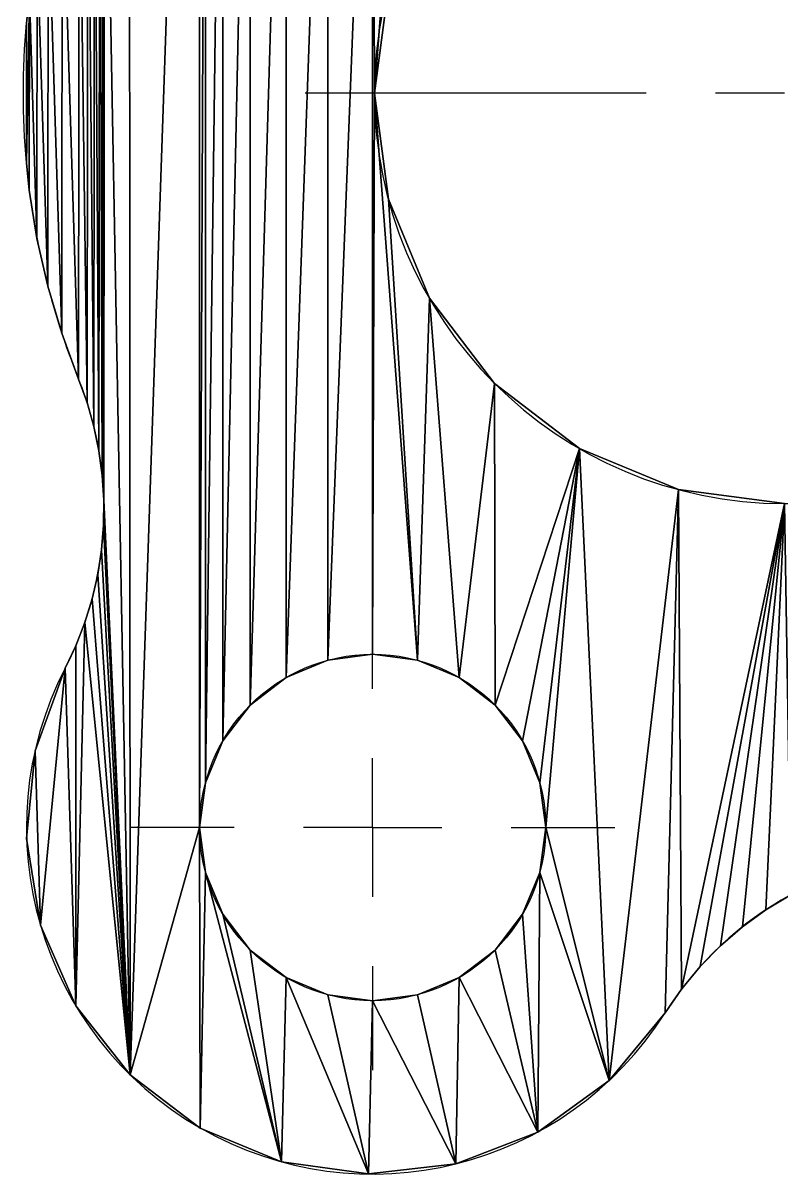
# Model space of a CAD drawing. Header units: inches. Extents: x 403 to 754, y 850 to 935.
# Drawn here: x 404.33 to 432.17, y 852.12 to 894.31 of the extents above; entities that cross this region are included whole.
import ezdxf

# ---------------------------------------------------------------- set-up
doc = ezdxf.new("R2010")
doc.units = ezdxf.units.IN
doc.header["$MEASUREMENT"] = 0
doc.layers.get('0').update_dxf_attribs({"true_color": 0xff5454})
doc.layers.add('INSPECTION_DIMENSIONS', color=7, linetype='Continuous', true_color=0xffffff)

# ---------------------------------------------------------------- blocks, each defined once
blk = doc.blocks.new('SW_CENTERMARKSYMBOL_1')
at = {"layer": 'INSPECTION_DIMENSIONS'}
for p, q in [((-5.08, 0), (-17.5895, 0)), ((0, 0), (-2.54, 0))]:
    blk.add_line(p, q, dxfattribs=at)
blk = doc.blocks.new('SW_CENTERMARKSYMBOL_16')
at = {"layer": 'INSPECTION_DIMENSIONS'}
for p, q in [((0, 5.08), (0, 8.89)), ((0, 0), (0, 2.54)), ((-5.08, 0), (-8.89, 0)), ((0, 0), (-2.54, 0)), ((0, 0), (0, -2.54)), ((0, 0), (2.54, 0)), ((5.08, 0), (8.89, 0)), ((0, -5.08), (0, -8.89))]:
    blk.add_line(p, q, dxfattribs=at)
blk = doc.blocks.new('Group_1')
for p, q in [((0.132, 37.061, 10), (0.132, 42.19, 10)), ((0.132, 37.061), (0.132, 42.19)), ((0.132, 42.19, 10), (0.132, 42.19)), ((12.89, 39.624, 10), (12.89, 39.624)), ((0.132, 37.061, 10), (0.132, 37.061)), ((0.227, 36.069, 10), (0.227, 36.069)), ((13.403, 35.729, 10), (13.403, 35.729)), ((0.513, 34.297, 10), (0.513, 34.297)), ((0.911, 32.546, 10), (0.911, 32.546)), ((14.907, 32.099, 10), (14.907, 32.099)), ((1.422, 30.825, 10), (1.422, 30.825)), ((2.041, 29.14, 10), (2.041, 29.14)), ((17.298, 28.982, 10), (17.298, 28.982)), ((2.353, 28.283, 10), (2.353, 28.283)), ((2.602, 27.405, 10), (2.602, 27.405)), ((20.415, 26.591, 10), (20.415, 26.591)), ((2.788, 26.512, 10), (2.788, 26.512)), ((2.909, 25.608, 10), (2.909, 25.608)), ((24.045, 25.087, 10), (24.045, 25.087)), ((2.965, 24.697, 10), (2.965, 24.697)), ((2.956, 23.785, 10), (2.956, 23.785)), ((2.88, 22.876, 10), (2.88, 22.876)), ((2.74, 21.974, 10), (2.74, 21.974)), ((2.536, 21.085, 10), (2.536, 21.085)), ((2.268, 20.213, 10), (2.268, 20.213)), ((1.938, 19.362, 10), (1.938, 19.362)), ((12.827, 19.05, 10), (12.827, 19.05)), ((11.183, 18.834, 10), (11.183, 18.834)), ((14.47, 18.834, 10), (14.47, 18.834)), ((1.548, 18.538, 10), (1.548, 18.538)), ((9.652, 18.199, 10), (9.652, 18.199)), ((16.002, 18.199, 10), (16.002, 18.199)), ((8.337, 17.19, 10), (8.337, 17.19)), ((17.317, 17.19, 10), (17.317, 17.19)), ((7.328, 15.875, 10), (7.328, 15.875)), ((18.326, 15.875, 10), (18.326, 15.875)), ((0.442, 15.509, 10), (0.442, 15.509)), ((6.693, 14.344, 10), (6.693, 14.344)), ((18.961, 14.344, 10), (18.961, 14.344)), ((6.477, 12.7, 10), (6.477, 12.7)), ((19.177, 12.7, 10), (19.177, 12.7)), ((0.133, 12.3, 10), (0.133, 12.3)), ((6.693, 11.056, 10), (6.693, 11.056)), ((18.961, 11.056, 10), (18.961, 11.056)), ((7.328, 9.525, 10), (7.328, 9.525)), ((18.326, 9.525, 10), (18.326, 9.525)), ((27.252, 9.685), (27.252, 9.685, 10)), ((0.643, 9.116, 10), (0.643, 9.116)), ((26.391, 9.059), (26.391, 9.059, 10)), ((8.337, 8.21, 10), (8.337, 8.21)), ((17.317, 8.21, 10), (17.317, 8.21)), ((25.586, 8.363), (25.586, 8.363, 10)), ((24.841, 7.601), (24.841, 7.601, 10)), ((9.652, 7.201, 10), (9.652, 7.201)), ((16.002, 7.201, 10), (16.002, 7.201)), ((24.163, 6.78), (24.163, 6.78, 10)), ((11.183, 6.566, 10), (11.183, 6.566)), ((12.827, 6.35, 10), (12.827, 6.35)), ((14.47, 6.566, 10), (14.47, 6.566)), ((1.938, 6.164, 10), (1.938, 6.164)), ((23.557, 5.906), (23.557, 5.906, 10)), ((3.935, 3.632), (3.935, 3.632, 10)), ((21.5, 3.423), (21.5, 3.423, 10)), ((6.505, 1.685), (6.505, 1.685, 10)), ((18.884, 1.538), (18.884, 1.538, 10)), ((9.482, 0.448), (9.482, 0.448, 10)), ((12.675, 0.001), (12.675, 0.001, 10)), ((15.878, 0.372), (15.878, 0.372, 10))]:
    blk.add_line(p, q)
for centre in [(12.827, 12.7, 10), (12.827, 12.7)]:
    blk.add_circle(centre, 6.35)
for centre in [(27.94, 39.624, 10), (27.94, 39.624)]:
    blk.add_arc(centre, 15.05, 90, 270)
at = {"color": 7, "true_color": 0xffffff}
for centre, radius, start, end in [((27.94, 39.624), 27.94, 174.7283, 185.2667), ((27.94, 39.624, 10), 27.94, 185.2667, 202.0377), ((27.94, 39.624), 27.94, 185.2667, 202.0377), ((-9.731, 24.375, 10), 12.7, 332.6353, 22.0377), ((-9.731, 24.375), 12.7, 332.6353, 22.0377), ((12.827, 12.7, 10), 12.7, 152.6353, 327.6561), ((12.827, 12.7), 12.7, 152.6353, 327.6561), ((34.286, -0.889, 10), 12.7, 90, 147.6561), ((34.286, -0.889), 12.7, 90, 147.6561)]:
    blk.add_arc(centre, radius, start, end, dxfattribs=at)
at = {"layer": 'INSPECTION_DIMENSIONS'}
for name, p in [('SW_CENTERMARKSYMBOL_1', (27.94, 39.624)), ('SW_CENTERMARKSYMBOL_16', (12.827, 12.7))]:
    blk.add_blockref(name, p, dxfattribs=at)
mesh = blk.add_polyface()
corners = [(3.935, 3.632, 10), (2.994, 54.621, 10), (3.9, 75.708, 10), (6.459, 77.663, 10), (6.477, 12.7, 10), (6.477, 66.675, 10), (6.693, 65.031, 10), (6.693, 14.344, 10), (7.328, 63.5, 10), (7.328, 15.875, 10), (8.337, 62.185, 10), (8.337, 17.19, 10), (9.652, 61.176, 10), (9.652, 18.199, 10), (11.183, 60.541, 10), (6.693, 68.319, 10), (9.427, 78.912, 10), (6.525, 67.036, 10), (7.328, 69.85, 10), (8.337, 71.165, 10), (9.652, 72.174, 10), (12.615, 79.373, 10), (0.234, 43.231, 10), (0.132, 37.061, 10), (0.132, 42.19, 10), (0.227, 36.069, 10), (0.513, 34.297, 10), (0.523, 45.003, 10), (0.911, 32.546, 10), (0.925, 46.753, 10), (1.422, 30.825, 10), (1.438, 48.473, 10), (2.041, 29.14, 10), (2.061, 50.157, 10), (2.353, 28.283, 10), (2.376, 51.018, 10), (2.602, 27.405, 10), (2.628, 51.899, 10), (2.788, 26.512, 10), (2.815, 52.797, 10), (2.909, 25.608, 10), (2.938, 53.706, 10), (2.965, 24.697, 10), (0.631, 70.218, 10), (0.449, 63.832, 10), (0.132, 67.036, 10), (1.563, 60.81, 10), (1.915, 73.172, 10), (1.956, 59.981, 10), (2.29, 59.127, 10), (2.56, 58.251, 10), (2.767, 57.358, 10), (2.908, 56.452, 10), (2.984, 55.538, 10)]
mesh.append_faces([[corners[k] for k in face] for face in [(5, 15, 17), (22, 23, 24), (43, 44, 45)]], dxfattribs={"vtx0": -1})
mesh.append_faces([[corners[k] for k in face] for face in [(6, 4, 5), (15, 16, 18), (18, 16, 19), (19, 16, 20), (23, 22, 25), (25, 22, 26), (26, 27, 28), (28, 29, 30), (30, 31, 32), (32, 33, 34), (44, 43, 46), (46, 47, 48), (48, 2, 49), (49, 2, 50), (50, 2, 51), (51, 2, 52), (52, 2, 53), (53, 2, 1)]], dxfattribs={"vtx0": -1, "vtx1": -1})
mesh.append_faces([[corners[k] for k in face] for face in [(0, 1, 2), (4, 3, 5), (3, 15, 5)]], dxfattribs={"vtx0": -1, "vtx1": -1, "vtx2": -1})
mesh.append_faces([[corners[k] for k in face] for face in [(0, 2, 3), (7, 6, 8), (9, 8, 10), (11, 10, 12), (13, 12, 14), (15, 3, 16), (20, 16, 21), (26, 22, 27), (28, 27, 29), (30, 29, 31), (32, 31, 33), (34, 33, 35), (36, 35, 37), (38, 37, 39), (40, 39, 41), (42, 41, 1), (46, 43, 47), (48, 47, 2)]], dxfattribs={"vtx0": -1, "vtx2": -1})
mesh = blk.add_polyface()
corners = [(3.935, 3.632), (2.994, 54.621), (3.9, 75.708), (6.459, 77.663), (6.477, 12.7), (6.477, 66.675), (6.693, 65.031), (6.693, 14.344), (7.328, 63.5), (7.328, 15.875), (8.337, 62.185), (8.337, 17.19), (9.652, 61.176), (9.652, 18.199), (11.183, 60.541), (6.693, 68.319), (9.427, 78.912), (6.525, 67.036), (7.328, 69.85), (8.337, 71.165), (9.652, 72.174), (12.615, 79.373), (0.234, 43.231), (0.132, 37.061), (0.132, 42.19), (0.227, 36.069), (0.513, 34.297), (0.523, 45.003), (0.911, 32.546), (0.925, 46.753), (1.422, 30.825), (1.438, 48.473), (2.041, 29.14), (2.061, 50.157), (2.353, 28.283), (2.376, 51.018), (2.602, 27.405), (2.628, 51.899), (2.788, 26.512), (2.815, 52.797), (2.909, 25.608), (2.938, 53.706), (2.965, 24.697), (0.631, 70.218), (0.449, 63.832), (0.132, 67.036), (1.563, 60.81), (1.915, 73.172), (1.956, 59.981), (2.29, 59.127), (2.56, 58.251), (2.767, 57.358), (2.908, 56.452), (2.984, 55.538)]
mesh.append_faces([[corners[k] for k in face] for face in [(5, 15, 17), (22, 23, 24), (43, 44, 45)]], dxfattribs={"vtx0": -1})
mesh.append_faces([[corners[k] for k in face] for face in [(6, 4, 5), (15, 16, 18), (18, 16, 19), (19, 16, 20), (23, 22, 25), (25, 22, 26), (26, 27, 28), (28, 29, 30), (30, 31, 32), (32, 33, 34), (44, 43, 46), (46, 47, 48), (48, 2, 49), (49, 2, 50), (50, 2, 51), (51, 2, 52), (52, 2, 53), (53, 2, 1)]], dxfattribs={"vtx0": -1, "vtx1": -1})
mesh.append_faces([[corners[k] for k in face] for face in [(0, 1, 2), (4, 3, 5), (3, 15, 5)]], dxfattribs={"vtx0": -1, "vtx1": -1, "vtx2": -1})
mesh.append_faces([[corners[k] for k in face] for face in [(0, 2, 3), (7, 6, 8), (9, 8, 10), (11, 10, 12), (13, 12, 14), (15, 3, 16), (20, 16, 21), (26, 22, 27), (28, 27, 29), (30, 29, 31), (32, 31, 33), (34, 33, 35), (36, 35, 37), (38, 37, 39), (40, 39, 41), (42, 41, 1), (46, 43, 47), (48, 47, 2)]], dxfattribs={"vtx0": -1, "vtx2": -1})
mesh = blk.add_polyface()
corners = [(11.183, 18.834, 10), (11.183, 60.541, 10), (12.827, 60.325, 10), (12.827, 19.05, 10), (12.89, 39.624, 10), (14.47, 60.541, 10), (13.403, 43.519, 10), (14.907, 47.149, 10), (16.002, 61.176, 10), (17.298, 50.266, 10), (17.317, 62.185, 10), (20.415, 52.657, 10), (18.326, 63.5, 10), (18.961, 65.031, 10), (19.177, 66.675, 10), (9.652, 72.174, 10), (12.615, 79.373, 10), (11.183, 72.809, 10), (12.827, 73.025, 10), (15.816, 79.018, 10), (14.47, 72.809, 10), (16.002, 72.174, 10), (18.824, 77.87, 10), (17.317, 71.165, 10), (18.326, 69.85, 10), (18.961, 68.319, 10), (21.447, 76.001, 10), (19.129, 67.036, 10), (24.045, 54.161, 10), (23.516, 73.533, 10), (24.124, 72.667, 10), (27.94, 54.673, 10), (24.802, 71.854, 10), (25.546, 71.101, 10), (26.35, 70.412, 10), (27.208, 69.793, 10), (28.115, 69.247, 10), (46.736, 54.673, 10), (29.064, 68.778, 10), (30.048, 68.391, 10), (31.062, 68.086, 10), (32.098, 67.867, 10), (33.148, 67.735, 10), (34.205, 67.691, 10), (84.254, 67.691, 10)]
mesh.append_faces([[corners[k] for k in face] for face in [(4, 5, 6), (6, 5, 7), (7, 8, 9), (9, 10, 11), (15, 16, 17), (17, 16, 18), (18, 19, 20), (20, 19, 21), (21, 22, 23), (23, 22, 24), (24, 22, 25), (25, 26, 27), (27, 26, 14), (11, 26, 28), (28, 30, 31), (31, 36, 37)]], dxfattribs={"vtx0": -1, "vtx1": -1})
mesh.append_faces([[corners[k] for k in face] for face in [(3, 2, 4), (14, 26, 11)]], dxfattribs={"vtx0": -1, "vtx1": -1, "vtx2": -1})
mesh.append_faces([[corners[k] for k in face] for face in [(0, 1, 2), (4, 2, 5), (7, 5, 8), (9, 8, 10), (11, 10, 12), (11, 12, 13), (11, 13, 14), (18, 16, 19), (21, 19, 22), (25, 22, 26), (28, 26, 29), (28, 29, 30), (31, 30, 32), (31, 32, 33), (31, 33, 34), (31, 34, 35), (31, 35, 36), (37, 36, 38), (37, 38, 39), (37, 39, 40), (37, 40, 41), (37, 41, 42), (37, 42, 43), (37, 43, 44)]], dxfattribs={"vtx0": -1, "vtx2": -1})
mesh = blk.add_polyface()
corners = [(11.183, 18.834), (11.183, 60.541), (12.827, 60.325), (12.827, 19.05), (12.89, 39.624), (14.47, 60.541), (13.403, 43.519), (14.907, 47.149), (16.002, 61.176), (17.298, 50.266), (17.317, 62.185), (20.415, 52.657), (18.326, 63.5), (18.961, 65.031), (19.177, 66.675), (9.652, 72.174), (12.615, 79.373), (11.183, 72.809), (12.827, 73.025), (15.816, 79.018), (14.47, 72.809), (16.002, 72.174), (18.824, 77.87), (17.317, 71.165), (18.326, 69.85), (18.961, 68.319), (21.447, 76.001), (19.129, 67.036), (24.045, 54.161), (23.516, 73.533), (24.124, 72.667), (27.94, 54.673), (24.802, 71.854), (25.546, 71.101), (26.35, 70.412), (27.208, 69.793), (28.115, 69.247), (46.736, 54.673), (29.064, 68.778), (30.048, 68.391), (31.062, 68.086), (32.098, 67.867), (33.148, 67.735), (34.205, 67.691), (84.254, 67.691)]
mesh.append_faces([[corners[k] for k in face] for face in [(4, 5, 6), (6, 5, 7), (7, 8, 9), (9, 10, 11), (15, 16, 17), (17, 16, 18), (18, 19, 20), (20, 19, 21), (21, 22, 23), (23, 22, 24), (24, 22, 25), (25, 26, 27), (27, 26, 14), (11, 26, 28), (28, 30, 31), (31, 36, 37)]], dxfattribs={"vtx0": -1, "vtx1": -1})
mesh.append_faces([[corners[k] for k in face] for face in [(3, 2, 4), (14, 26, 11)]], dxfattribs={"vtx0": -1, "vtx1": -1, "vtx2": -1})
mesh.append_faces([[corners[k] for k in face] for face in [(0, 1, 2), (4, 2, 5), (7, 5, 8), (9, 8, 10), (11, 10, 12), (11, 12, 13), (11, 13, 14), (18, 16, 19), (21, 19, 22), (25, 22, 26), (28, 26, 29), (28, 29, 30), (31, 30, 32), (31, 32, 33), (31, 33, 34), (31, 34, 35), (31, 35, 36), (37, 36, 38), (37, 38, 39), (37, 39, 40), (37, 40, 41), (37, 41, 42), (37, 42, 43), (37, 43, 44)]], dxfattribs={"vtx0": -1, "vtx2": -1})
mesh = blk.add_polyface()
corners = [(12.89, 39.624, 10), (14.47, 18.834, 10), (12.827, 19.05, 10), (13.403, 35.729, 10), (14.907, 32.099, 10), (16.002, 18.199, 10), (17.298, 28.982, 10), (17.317, 17.19, 10), (0.442, 15.509, 10), (0.643, 9.116, 10), (0.133, 12.3, 10), (1.548, 18.538, 10), (1.938, 6.164, 10), (1.938, 19.362, 10), (2.268, 20.213, 10), (3.935, 3.632, 10), (2.536, 21.085, 10), (2.74, 21.974, 10), (2.88, 22.876, 10), (2.956, 23.785, 10), (2.965, 24.697, 10), (2.994, 54.621, 10), (6.459, 77.663, 10), (6.477, 12.7, 10), (6.505, 1.685, 10), (6.693, 11.056, 10), (9.482, 0.448, 10), (7.328, 9.525, 10), (8.337, 8.21, 10), (9.652, 7.201, 10), (12.675, 0.001, 10), (11.183, 6.566, 10), (12.827, 6.35, 10), (15.878, 0.372, 10), (14.47, 6.566, 10), (16.002, 7.201, 10), (6.693, 65.031, 10), (6.693, 14.344, 10), (7.328, 63.5, 10), (7.328, 15.875, 10), (8.337, 62.185, 10), (8.337, 17.19, 10), (9.652, 61.176, 10), (9.652, 18.199, 10), (11.183, 60.541, 10), (11.183, 18.834, 10), (12.827, 60.325, 10), (2.353, 28.283, 10), (2.376, 51.018, 10), (2.602, 27.405, 10), (2.628, 51.899, 10), (2.788, 26.512, 10), (2.815, 52.797, 10), (2.909, 25.608, 10), (2.938, 53.706, 10)]
mesh.append_faces([[corners[k] for k in face] for face in [(8, 9, 10)]], dxfattribs={"vtx0": -1})
mesh.append_faces([[corners[k] for k in face] for face in [(1, 4, 5), (5, 6, 7), (9, 11, 12), (12, 14, 15), (15, 23, 24), (24, 25, 26), (26, 29, 30), (30, 32, 33), (23, 36, 37), (37, 38, 39), (39, 40, 41), (41, 42, 43), (43, 44, 45), (45, 46, 2), (47, 48, 49), (49, 50, 51), (51, 52, 53), (53, 54, 20)]], dxfattribs={"vtx0": -1, "vtx1": -1})
mesh.append_faces([[corners[k] for k in face] for face in [(15, 20, 21), (15, 22, 23)]], dxfattribs={"vtx0": -1, "vtx1": -1, "vtx2": -1})
mesh.append_faces([[corners[k] for k in face] for face in [(0, 1, 2), (1, 0, 3), (1, 3, 4), (5, 4, 6), (9, 8, 11), (12, 11, 13), (12, 13, 14), (15, 14, 16), (15, 16, 17), (15, 17, 18), (15, 18, 19), (15, 19, 20), (24, 23, 25), (26, 25, 27), (26, 27, 28), (26, 28, 29), (30, 29, 31), (30, 31, 32), (33, 32, 34), (33, 34, 35)]], dxfattribs={"vtx0": -1, "vtx2": -1})
mesh = blk.add_polyface()
corners = [(12.89, 39.624), (14.47, 18.834), (12.827, 19.05), (13.403, 35.729), (14.907, 32.099), (16.002, 18.199), (17.298, 28.982), (17.317, 17.19), (0.442, 15.509), (0.643, 9.116), (0.133, 12.3), (1.548, 18.538), (1.938, 6.164), (1.938, 19.362), (2.268, 20.213), (3.935, 3.632), (2.536, 21.085), (2.74, 21.974), (2.88, 22.876), (2.956, 23.785), (2.965, 24.697), (2.994, 54.621), (6.459, 77.663), (6.477, 12.7), (6.505, 1.685), (6.693, 11.056), (9.482, 0.448), (7.328, 9.525), (8.337, 8.21), (9.652, 7.201), (12.675, 0.001), (11.183, 6.566), (12.827, 6.35), (15.878, 0.372), (14.47, 6.566), (16.002, 7.201), (6.693, 65.031), (6.693, 14.344), (7.328, 63.5), (7.328, 15.875), (8.337, 62.185), (8.337, 17.19), (9.652, 61.176), (9.652, 18.199), (11.183, 60.541), (11.183, 18.834), (12.827, 60.325), (2.353, 28.283), (2.376, 51.018), (2.602, 27.405), (2.628, 51.899), (2.788, 26.512), (2.815, 52.797), (2.909, 25.608), (2.938, 53.706)]
mesh.append_faces([[corners[k] for k in face] for face in [(8, 9, 10)]], dxfattribs={"vtx0": -1})
mesh.append_faces([[corners[k] for k in face] for face in [(1, 4, 5), (5, 6, 7), (9, 11, 12), (12, 14, 15), (15, 23, 24), (24, 25, 26), (26, 29, 30), (30, 32, 33), (23, 36, 37), (37, 38, 39), (39, 40, 41), (41, 42, 43), (43, 44, 45), (45, 46, 2), (47, 48, 49), (49, 50, 51), (51, 52, 53), (53, 54, 20)]], dxfattribs={"vtx0": -1, "vtx1": -1})
mesh.append_faces([[corners[k] for k in face] for face in [(15, 20, 21), (15, 22, 23)]], dxfattribs={"vtx0": -1, "vtx1": -1, "vtx2": -1})
mesh.append_faces([[corners[k] for k in face] for face in [(0, 1, 2), (1, 0, 3), (1, 3, 4), (5, 4, 6), (9, 8, 11), (12, 11, 13), (12, 13, 14), (15, 14, 16), (15, 16, 17), (15, 17, 18), (15, 18, 19), (15, 19, 20), (24, 23, 25), (26, 25, 27), (26, 27, 28), (26, 28, 29), (30, 29, 31), (30, 31, 32), (33, 32, 34), (33, 34, 35)]], dxfattribs={"vtx0": -1, "vtx2": -1})
mesh = blk.add_polyface()
corners = [(13.403, 43.519), (12.89, 39.624, 10), (12.89, 39.624), (13.403, 43.519, 10)]
mesh.append_faces([[corners[k] for k in face] for face in [(0, 1, 2), (1, 0, 3)]], dxfattribs={"vtx0": -1})
mesh = blk.add_polyface()
corners = [(0.234, 43.231, 10), (0.132, 42.19), (0.132, 42.19, 10), (0.234, 43.231)]
mesh.append_faces([[corners[k] for k in face] for face in [(0, 1, 2), (1, 0, 3)]], dxfattribs={"vtx0": -1})
mesh = blk.add_polyface()
corners = [(0.132, 42.19, 10), (0.132, 37.061), (0.132, 37.061, 10), (0.132, 42.19)]
mesh.append_faces([[corners[k] for k in face] for face in [(0, 1, 2), (1, 0, 3)]], dxfattribs={"vtx0": -1})
mesh = blk.add_polyface()
corners = [(12.89, 39.624), (13.403, 35.729, 10), (13.403, 35.729), (12.89, 39.624, 10)]
mesh.append_faces([[corners[k] for k in face] for face in [(0, 1, 2), (1, 0, 3)]], dxfattribs={"vtx0": -1})
mesh = blk.add_polyface()
corners = [(0.132, 37.061, 10), (0.227, 36.069), (0.227, 36.069, 10), (0.132, 37.061)]
mesh.append_faces([[corners[k] for k in face] for face in [(0, 1, 2), (1, 0, 3)]], dxfattribs={"vtx0": -1})
mesh = blk.add_polyface()
corners = [(0.227, 36.069, 10), (0.513, 34.297), (0.513, 34.297, 10), (0.227, 36.069)]
mesh.append_faces([[corners[k] for k in face] for face in [(0, 1, 2), (1, 0, 3)]], dxfattribs={"vtx0": -1})
mesh = blk.add_polyface()
corners = [(13.403, 35.729), (14.907, 32.099, 10), (14.907, 32.099), (13.403, 35.729, 10)]
mesh.append_faces([[corners[k] for k in face] for face in [(0, 1, 2), (1, 0, 3)]], dxfattribs={"vtx0": -1})
mesh = blk.add_polyface()
corners = [(0.513, 34.297, 10), (0.911, 32.546), (0.911, 32.546, 10), (0.513, 34.297)]
mesh.append_faces([[corners[k] for k in face] for face in [(0, 1, 2), (1, 0, 3)]], dxfattribs={"vtx0": -1})
mesh = blk.add_polyface()
corners = [(0.911, 32.546, 10), (1.422, 30.825), (1.422, 30.825, 10), (0.911, 32.546)]
mesh.append_faces([[corners[k] for k in face] for face in [(0, 1, 2), (1, 0, 3)]], dxfattribs={"vtx0": -1})
mesh = blk.add_polyface()
corners = [(14.907, 32.099), (17.298, 28.982, 10), (17.298, 28.982), (14.907, 32.099, 10)]
mesh.append_faces([[corners[k] for k in face] for face in [(0, 1, 2), (1, 0, 3)]], dxfattribs={"vtx0": -1})
mesh = blk.add_polyface()
corners = [(17.317, 17.19, 10), (17.298, 28.982, 10), (20.415, 26.591, 10), (18.326, 15.875, 10), (18.961, 14.344, 10), (19.177, 12.7, 10), (15.878, 0.372, 10), (16.002, 7.201, 10), (18.884, 1.538, 10), (17.317, 8.21, 10), (18.326, 9.525, 10), (18.961, 11.056, 10), (21.5, 3.423, 10), (24.045, 25.087, 10), (23.557, 5.906, 10), (24.163, 6.78, 10), (27.94, 24.575, 10), (24.841, 7.601, 10), (25.586, 8.363, 10), (26.391, 9.059, 10), (27.252, 9.685, 10), (28.163, 10.237, 10), (46.736, 24.575, 10), (29.116, 10.711, 10), (30.106, 11.103, 10), (31.125, 11.411, 10), (32.166, 11.633, 10), (33.222, 11.766, 10), (34.286, 11.811, 10), (51.058, 11.811, 10), (50.631, 25.087, 10), (54.261, 26.591, 10), (52.121, 11.766, 10), (53.178, 11.633, 10), (54.219, 11.411, 10), (55.238, 11.103, 10), (57.378, 28.982, 10), (56.228, 10.711, 10), (57.181, 10.237, 10), (58.092, 9.685, 10), (59.769, 32.099, 10), (58.953, 9.059, 10), (59.758, 8.363, 10), (60.503, 7.601, 10)]
mesh.append_faces([[corners[k] for k in face] for face in [(0, 2, 3), (3, 2, 4), (4, 2, 5), (6, 7, 8), (8, 11, 12), (12, 13, 14), (14, 13, 15), (15, 16, 17), (17, 16, 18), (18, 16, 19), (19, 16, 20), (20, 16, 21), (21, 22, 23), (23, 22, 24), (24, 22, 25), (25, 22, 26), (26, 22, 27), (27, 22, 28), (28, 22, 29), (29, 31, 32), (32, 31, 33), (33, 31, 34), (34, 31, 35), (35, 36, 37), (37, 36, 38), (38, 36, 39), (39, 40, 41), (41, 40, 42), (42, 40, 43)]], dxfattribs={"vtx0": -1, "vtx1": -1})
mesh.append_faces([[corners[k] for k in face] for face in [(12, 5, 2)]], dxfattribs={"vtx0": -1, "vtx1": -1, "vtx2": -1})
mesh.append_faces([[corners[k] for k in face] for face in [(0, 1, 2), (8, 7, 9), (8, 9, 10), (8, 10, 11), (12, 11, 5), (12, 2, 13), (15, 13, 16), (21, 16, 22), (29, 22, 30), (29, 30, 31), (35, 31, 36), (39, 36, 40)]], dxfattribs={"vtx0": -1, "vtx2": -1})
mesh = blk.add_polyface()
corners = [(17.317, 17.19), (17.298, 28.982), (20.415, 26.591), (18.326, 15.875), (18.961, 14.344), (19.177, 12.7), (15.878, 0.372), (16.002, 7.201), (18.884, 1.538), (17.317, 8.21), (18.326, 9.525), (18.961, 11.056), (21.5, 3.423), (24.045, 25.087), (23.557, 5.906), (24.163, 6.78), (27.94, 24.575), (24.841, 7.601), (25.586, 8.363), (26.391, 9.059), (27.252, 9.685), (28.163, 10.237), (46.736, 24.575), (29.116, 10.711), (30.106, 11.103), (31.125, 11.411), (32.166, 11.633), (33.222, 11.766), (34.286, 11.811), (51.058, 11.811), (50.631, 25.087), (54.261, 26.591), (52.121, 11.766), (53.178, 11.633), (54.219, 11.411), (55.238, 11.103), (57.378, 28.982), (56.228, 10.711), (57.181, 10.237), (58.092, 9.685), (59.769, 32.099), (58.953, 9.059), (59.758, 8.363), (60.503, 7.601)]
mesh.append_faces([[corners[k] for k in face] for face in [(0, 2, 3), (3, 2, 4), (4, 2, 5), (6, 7, 8), (8, 11, 12), (12, 13, 14), (14, 13, 15), (15, 16, 17), (17, 16, 18), (18, 16, 19), (19, 16, 20), (20, 16, 21), (21, 22, 23), (23, 22, 24), (24, 22, 25), (25, 22, 26), (26, 22, 27), (27, 22, 28), (28, 22, 29), (29, 31, 32), (32, 31, 33), (33, 31, 34), (34, 31, 35), (35, 36, 37), (37, 36, 38), (38, 36, 39), (39, 40, 41), (41, 40, 42), (42, 40, 43)]], dxfattribs={"vtx0": -1, "vtx1": -1})
mesh.append_faces([[corners[k] for k in face] for face in [(12, 5, 2)]], dxfattribs={"vtx0": -1, "vtx1": -1, "vtx2": -1})
mesh.append_faces([[corners[k] for k in face] for face in [(0, 1, 2), (8, 7, 9), (8, 9, 10), (8, 10, 11), (12, 11, 5), (12, 2, 13), (15, 13, 16), (21, 16, 22), (29, 22, 30), (29, 30, 31), (35, 31, 36), (39, 36, 40)]], dxfattribs={"vtx0": -1, "vtx2": -1})
mesh = blk.add_polyface()
corners = [(1.422, 30.825, 10), (2.041, 29.14), (2.041, 29.14, 10), (1.422, 30.825)]
mesh.append_faces([[corners[k] for k in face] for face in [(0, 1, 2), (1, 0, 3)]], dxfattribs={"vtx0": -1})
mesh = blk.add_polyface()
corners = [(2.041, 29.14, 10), (2.353, 28.283), (2.353, 28.283, 10), (2.041, 29.14)]
mesh.append_faces([[corners[k] for k in face] for face in [(0, 1, 2), (1, 0, 3)]], dxfattribs={"vtx0": -1})
mesh = blk.add_polyface()
corners = [(17.298, 28.982, 10), (20.415, 26.591), (17.298, 28.982), (20.415, 26.591, 10)]
mesh.append_faces([[corners[k] for k in face] for face in [(0, 1, 2), (1, 0, 3)]], dxfattribs={"vtx0": -1})
mesh = blk.add_polyface()
corners = [(2.353, 28.283, 10), (2.602, 27.405), (2.602, 27.405, 10), (2.353, 28.283)]
mesh.append_faces([[corners[k] for k in face] for face in [(0, 1, 2), (1, 0, 3)]], dxfattribs={"vtx0": -1})
mesh = blk.add_polyface()
corners = [(2.602, 27.405, 10), (2.788, 26.512), (2.788, 26.512, 10), (2.602, 27.405)]
mesh.append_faces([[corners[k] for k in face] for face in [(0, 1, 2), (1, 0, 3)]], dxfattribs={"vtx0": -1})
mesh = blk.add_polyface()
corners = [(20.415, 26.591, 10), (24.045, 25.087), (20.415, 26.591), (24.045, 25.087, 10)]
mesh.append_faces([[corners[k] for k in face] for face in [(0, 1, 2), (1, 0, 3)]], dxfattribs={"vtx0": -1})
mesh = blk.add_polyface()
corners = [(2.788, 26.512, 10), (2.909, 25.608), (2.909, 25.608, 10), (2.788, 26.512)]
mesh.append_faces([[corners[k] for k in face] for face in [(0, 1, 2), (1, 0, 3)]], dxfattribs={"vtx0": -1})
mesh = blk.add_polyface()
corners = [(2.909, 25.608, 10), (2.965, 24.697), (2.965, 24.697, 10), (2.909, 25.608)]
mesh.append_faces([[corners[k] for k in face] for face in [(0, 1, 2), (1, 0, 3)]], dxfattribs={"vtx0": -1})
mesh = blk.add_polyface()
corners = [(24.045, 25.087, 10), (27.94, 24.575), (24.045, 25.087), (27.94, 24.575, 10)]
mesh.append_faces([[corners[k] for k in face] for face in [(0, 1, 2), (1, 0, 3)]], dxfattribs={"vtx0": -1})
mesh = blk.add_polyface()
corners = [(2.965, 24.697, 10), (2.956, 23.785), (2.956, 23.785, 10), (2.965, 24.697)]
mesh.append_faces([[corners[k] for k in face] for face in [(0, 1, 2), (1, 0, 3)]], dxfattribs={"vtx0": -1})
mesh = blk.add_polyface()
corners = [(2.956, 23.785, 10), (2.88, 22.876), (2.88, 22.876, 10), (2.956, 23.785)]
mesh.append_faces([[corners[k] for k in face] for face in [(0, 1, 2), (1, 0, 3)]], dxfattribs={"vtx0": -1})
mesh = blk.add_polyface()
corners = [(2.88, 22.876, 10), (2.74, 21.974), (2.74, 21.974, 10), (2.88, 22.876)]
mesh.append_faces([[corners[k] for k in face] for face in [(0, 1, 2), (1, 0, 3)]], dxfattribs={"vtx0": -1})
mesh = blk.add_polyface()
corners = [(2.74, 21.974, 10), (2.536, 21.085), (2.536, 21.085, 10), (2.74, 21.974)]
mesh.append_faces([[corners[k] for k in face] for face in [(0, 1, 2), (1, 0, 3)]], dxfattribs={"vtx0": -1})
mesh = blk.add_polyface()
corners = [(2.536, 21.085, 10), (2.268, 20.213), (2.268, 20.213, 10), (2.536, 21.085)]
mesh.append_faces([[corners[k] for k in face] for face in [(0, 1, 2), (1, 0, 3)]], dxfattribs={"vtx0": -1})
mesh = blk.add_polyface()
corners = [(2.268, 20.213, 10), (1.938, 19.362), (1.938, 19.362, 10), (2.268, 20.213)]
mesh.append_faces([[corners[k] for k in face] for face in [(0, 1, 2), (1, 0, 3)]], dxfattribs={"vtx0": -1})
mesh = blk.add_polyface()
corners = [(1.938, 19.362, 10), (1.548, 18.538), (1.548, 18.538, 10), (1.938, 19.362)]
mesh.append_faces([[corners[k] for k in face] for face in [(0, 1, 2), (1, 0, 3)]], dxfattribs={"vtx0": -1})
mesh = blk.add_polyface()
corners = [(12.827, 19.05, 10), (11.183, 18.834), (12.827, 19.05), (11.183, 18.834, 10)]
mesh.append_faces([[corners[k] for k in face] for face in [(0, 1, 2), (1, 0, 3)]], dxfattribs={"vtx0": -1})
mesh = blk.add_polyface()
corners = [(14.47, 18.834, 10), (12.827, 19.05), (14.47, 18.834), (12.827, 19.05, 10)]
mesh.append_faces([[corners[k] for k in face] for face in [(0, 1, 2), (1, 0, 3)]], dxfattribs={"vtx0": -1})
mesh = blk.add_polyface()
corners = [(11.183, 18.834, 10), (9.652, 18.199), (11.183, 18.834), (9.652, 18.199, 10)]
mesh.append_faces([[corners[k] for k in face] for face in [(0, 1, 2), (1, 0, 3)]], dxfattribs={"vtx0": -1})
mesh = blk.add_polyface()
corners = [(16.002, 18.199, 10), (14.47, 18.834), (16.002, 18.199), (14.47, 18.834, 10)]
mesh.append_faces([[corners[k] for k in face] for face in [(0, 1, 2), (1, 0, 3)]], dxfattribs={"vtx0": -1})
mesh = blk.add_polyface()
corners = [(1.548, 18.538, 10), (0.442, 15.509), (0.442, 15.509, 10), (1.548, 18.538)]
mesh.append_faces([[corners[k] for k in face] for face in [(0, 1, 2), (1, 0, 3)]], dxfattribs={"vtx0": -1})
mesh = blk.add_polyface()
corners = [(9.652, 18.199, 10), (8.337, 17.19), (9.652, 18.199), (8.337, 17.19, 10)]
mesh.append_faces([[corners[k] for k in face] for face in [(0, 1, 2), (1, 0, 3)]], dxfattribs={"vtx0": -1})
mesh = blk.add_polyface()
corners = [(17.317, 17.19, 10), (16.002, 18.199), (17.317, 17.19), (16.002, 18.199, 10)]
mesh.append_faces([[corners[k] for k in face] for face in [(0, 1, 2), (1, 0, 3)]], dxfattribs={"vtx0": -1})
mesh = blk.add_polyface()
corners = [(8.337, 17.19), (7.328, 15.875, 10), (7.328, 15.875), (8.337, 17.19, 10)]
mesh.append_faces([[corners[k] for k in face] for face in [(0, 1, 2), (1, 0, 3)]], dxfattribs={"vtx0": -1})
mesh = blk.add_polyface()
corners = [(17.317, 17.19, 10), (18.326, 15.875), (18.326, 15.875, 10), (17.317, 17.19)]
mesh.append_faces([[corners[k] for k in face] for face in [(0, 1, 2), (1, 0, 3)]], dxfattribs={"vtx0": -1})
mesh = blk.add_polyface()
corners = [(7.328, 15.875), (6.693, 14.344, 10), (6.693, 14.344), (7.328, 15.875, 10)]
mesh.append_faces([[corners[k] for k in face] for face in [(0, 1, 2), (1, 0, 3)]], dxfattribs={"vtx0": -1})
mesh = blk.add_polyface()
corners = [(18.326, 15.875, 10), (18.961, 14.344), (18.961, 14.344, 10), (18.326, 15.875)]
mesh.append_faces([[corners[k] for k in face] for face in [(0, 1, 2), (1, 0, 3)]], dxfattribs={"vtx0": -1})
mesh = blk.add_polyface()
corners = [(0.442, 15.509, 10), (0.133, 12.3), (0.133, 12.3, 10), (0.442, 15.509)]
mesh.append_faces([[corners[k] for k in face] for face in [(0, 1, 2), (1, 0, 3)]], dxfattribs={"vtx0": -1})
mesh = blk.add_polyface()
corners = [(6.693, 14.344), (6.477, 12.7, 10), (6.477, 12.7), (6.693, 14.344, 10)]
mesh.append_faces([[corners[k] for k in face] for face in [(0, 1, 2), (1, 0, 3)]], dxfattribs={"vtx0": -1})
mesh = blk.add_polyface()
corners = [(18.961, 14.344, 10), (19.177, 12.7), (19.177, 12.7, 10), (18.961, 14.344)]
mesh.append_faces([[corners[k] for k in face] for face in [(0, 1, 2), (1, 0, 3)]], dxfattribs={"vtx0": -1})
mesh = blk.add_polyface()
corners = [(6.477, 12.7), (6.693, 11.056, 10), (6.693, 11.056), (6.477, 12.7, 10)]
mesh.append_faces([[corners[k] for k in face] for face in [(0, 1, 2), (1, 0, 3)]], dxfattribs={"vtx0": -1})
mesh = blk.add_polyface()
corners = [(19.177, 12.7, 10), (18.961, 11.056), (18.961, 11.056, 10), (19.177, 12.7)]
mesh.append_faces([[corners[k] for k in face] for face in [(0, 1, 2), (1, 0, 3)]], dxfattribs={"vtx0": -1})
mesh = blk.add_polyface()
corners = [(0.133, 12.3, 10), (0.643, 9.116), (0.643, 9.116, 10), (0.133, 12.3)]
mesh.append_faces([[corners[k] for k in face] for face in [(0, 1, 2), (1, 0, 3)]], dxfattribs={"vtx0": -1})
mesh = blk.add_polyface()
corners = [(6.693, 11.056), (7.328, 9.525, 10), (7.328, 9.525), (6.693, 11.056, 10)]
mesh.append_faces([[corners[k] for k in face] for face in [(0, 1, 2), (1, 0, 3)]], dxfattribs={"vtx0": -1})
mesh = blk.add_polyface()
corners = [(18.961, 11.056, 10), (18.326, 9.525), (18.326, 9.525, 10), (18.961, 11.056)]
mesh.append_faces([[corners[k] for k in face] for face in [(0, 1, 2), (1, 0, 3)]], dxfattribs={"vtx0": -1})
mesh = blk.add_polyface()
corners = [(28.163, 10.237, 10), (27.252, 9.685), (28.163, 10.237), (27.252, 9.685, 10)]
mesh.append_faces([[corners[k] for k in face] for face in [(0, 1, 2), (1, 0, 3)]], dxfattribs={"vtx0": -1})
mesh = blk.add_polyface()
corners = [(7.328, 9.525), (8.337, 8.21, 10), (8.337, 8.21), (7.328, 9.525, 10)]
mesh.append_faces([[corners[k] for k in face] for face in [(0, 1, 2), (1, 0, 3)]], dxfattribs={"vtx0": -1})
mesh = blk.add_polyface()
corners = [(18.326, 9.525, 10), (17.317, 8.21), (17.317, 8.21, 10), (18.326, 9.525)]
mesh.append_faces([[corners[k] for k in face] for face in [(0, 1, 2), (1, 0, 3)]], dxfattribs={"vtx0": -1})
mesh = blk.add_polyface()
corners = [(27.252, 9.685, 10), (26.391, 9.059), (27.252, 9.685), (26.391, 9.059, 10)]
mesh.append_faces([[corners[k] for k in face] for face in [(0, 1, 2), (1, 0, 3)]], dxfattribs={"vtx0": -1})
mesh = blk.add_polyface()
corners = [(0.643, 9.116, 10), (1.938, 6.164), (1.938, 6.164, 10), (0.643, 9.116)]
mesh.append_faces([[corners[k] for k in face] for face in [(0, 1, 2), (1, 0, 3)]], dxfattribs={"vtx0": -1})
mesh = blk.add_polyface()
corners = [(26.391, 9.059, 10), (25.586, 8.363), (26.391, 9.059), (25.586, 8.363, 10)]
mesh.append_faces([[corners[k] for k in face] for face in [(0, 1, 2), (1, 0, 3)]], dxfattribs={"vtx0": -1})
mesh = blk.add_polyface()
corners = [(8.337, 8.21, 10), (9.652, 7.201), (8.337, 8.21), (9.652, 7.201, 10)]
mesh.append_faces([[corners[k] for k in face] for face in [(0, 1, 2), (1, 0, 3)]], dxfattribs={"vtx0": -1})
mesh = blk.add_polyface()
corners = [(16.002, 7.201, 10), (17.317, 8.21), (16.002, 7.201), (17.317, 8.21, 10)]
mesh.append_faces([[corners[k] for k in face] for face in [(0, 1, 2), (1, 0, 3)]], dxfattribs={"vtx0": -1})
mesh = blk.add_polyface()
corners = [(25.586, 8.363), (24.841, 7.601, 10), (24.841, 7.601), (25.586, 8.363, 10)]
mesh.append_faces([[corners[k] for k in face] for face in [(0, 1, 2), (1, 0, 3)]], dxfattribs={"vtx0": -1})
mesh = blk.add_polyface()
corners = [(24.841, 7.601), (24.163, 6.78, 10), (24.163, 6.78), (24.841, 7.601, 10)]
mesh.append_faces([[corners[k] for k in face] for face in [(0, 1, 2), (1, 0, 3)]], dxfattribs={"vtx0": -1})
mesh = blk.add_polyface()
corners = [(9.652, 7.201, 10), (11.183, 6.566), (9.652, 7.201), (11.183, 6.566, 10)]
mesh.append_faces([[corners[k] for k in face] for face in [(0, 1, 2), (1, 0, 3)]], dxfattribs={"vtx0": -1})
mesh = blk.add_polyface()
corners = [(14.47, 6.566, 10), (16.002, 7.201), (14.47, 6.566), (16.002, 7.201, 10)]
mesh.append_faces([[corners[k] for k in face] for face in [(0, 1, 2), (1, 0, 3)]], dxfattribs={"vtx0": -1})
mesh = blk.add_polyface()
corners = [(24.163, 6.78), (23.557, 5.906, 10), (23.557, 5.906), (24.163, 6.78, 10)]
mesh.append_faces([[corners[k] for k in face] for face in [(0, 1, 2), (1, 0, 3)]], dxfattribs={"vtx0": -1})
mesh = blk.add_polyface()
corners = [(11.183, 6.566, 10), (12.827, 6.35), (11.183, 6.566), (12.827, 6.35, 10)]
mesh.append_faces([[corners[k] for k in face] for face in [(0, 1, 2), (1, 0, 3)]], dxfattribs={"vtx0": -1})
mesh = blk.add_polyface()
corners = [(12.827, 6.35, 10), (14.47, 6.566), (12.827, 6.35), (14.47, 6.566, 10)]
mesh.append_faces([[corners[k] for k in face] for face in [(0, 1, 2), (1, 0, 3)]], dxfattribs={"vtx0": -1})
mesh = blk.add_polyface()
corners = [(1.938, 6.164, 10), (3.935, 3.632), (3.935, 3.632, 10), (1.938, 6.164)]
mesh.append_faces([[corners[k] for k in face] for face in [(0, 1, 2), (1, 0, 3)]], dxfattribs={"vtx0": -1})
mesh = blk.add_polyface()
corners = [(23.557, 5.906), (21.5, 3.423, 10), (21.5, 3.423), (23.557, 5.906, 10)]
mesh.append_faces([[corners[k] for k in face] for face in [(0, 1, 2), (1, 0, 3)]], dxfattribs={"vtx0": -1})
mesh = blk.add_polyface()
corners = [(6.505, 1.685, 10), (3.935, 3.632), (6.505, 1.685), (3.935, 3.632, 10)]
mesh.append_faces([[corners[k] for k in face] for face in [(0, 1, 2), (1, 0, 3)]], dxfattribs={"vtx0": -1})
mesh = blk.add_polyface()
corners = [(21.5, 3.423, 10), (18.884, 1.538), (21.5, 3.423), (18.884, 1.538, 10)]
mesh.append_faces([[corners[k] for k in face] for face in [(0, 1, 2), (1, 0, 3)]], dxfattribs={"vtx0": -1})
mesh = blk.add_polyface()
corners = [(9.482, 0.448, 10), (6.505, 1.685), (9.482, 0.448), (6.505, 1.685, 10)]
mesh.append_faces([[corners[k] for k in face] for face in [(0, 1, 2), (1, 0, 3)]], dxfattribs={"vtx0": -1})
mesh = blk.add_polyface()
corners = [(18.884, 1.538, 10), (15.878, 0.372), (18.884, 1.538), (15.878, 0.372, 10)]
mesh.append_faces([[corners[k] for k in face] for face in [(0, 1, 2), (1, 0, 3)]], dxfattribs={"vtx0": -1})
mesh = blk.add_polyface()
corners = [(12.675, 0.001, 10), (9.482, 0.448), (12.675, 0.001), (9.482, 0.448, 10)]
mesh.append_faces([[corners[k] for k in face] for face in [(0, 1, 2), (1, 0, 3)]], dxfattribs={"vtx0": -1})
mesh = blk.add_polyface()
corners = [(15.878, 0.372, 10), (12.675, 0.001), (15.878, 0.372), (12.675, 0.001, 10)]
mesh.append_faces([[corners[k] for k in face] for face in [(0, 1, 2), (1, 0, 3)]], dxfattribs={"vtx0": -1})

msp = doc.modelspace()

# ---------------------------------------------------------------- block references
at = {"color": 254, "true_color": 0xcad1db, "zscale": -1}
msp.add_blockref('Group_1', (404.327, 852.119, 10), dxfattribs=at)

doc.saveas('drawing.dxf')
